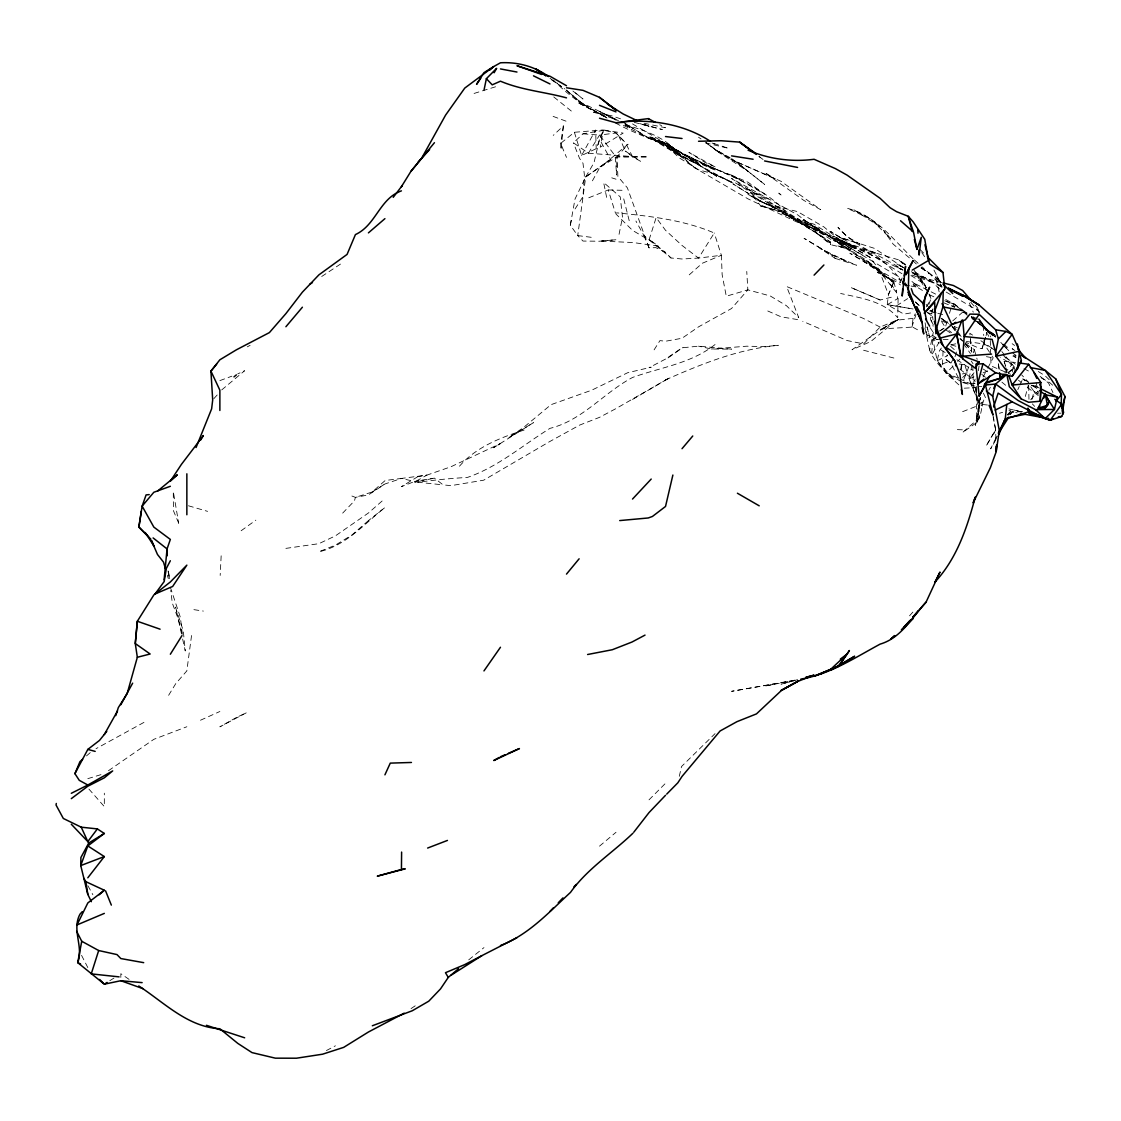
<?xml version="1.0" encoding="UTF-8"?>
<svg xmlns="http://www.w3.org/2000/svg" width="1121" height="1121" viewBox="0 0 1121 1121"><rect width="100%" height="100%" fill="white"/><g stroke="black" fill="none" stroke-linecap="round" stroke-linejoin="round"><path stroke-width="0.75" stroke-dasharray="5 3.75" d="M221.159 555.82L220.178 575.437M976.643 386.465L976.433 421.58L975.298 425.363L979.137 404.191L976.433 421.58C982.781 415.092 980.539 404.877 985.051 397.563M898.131 298.382L897.683 317.705C883.53 300.989 860.746 298.032 840.61 293.478M958.819 384.811L946.124 373.307L942.523 363.891L943.111 350.369M563.387 125.93L560.99 149.962L560.626 143.404L563.387 125.93L553.242 135.375M887.257 304.66L913.111 308.99L887.257 304.66L888.463 294.557L893.843 281.805L865.832 259.848L834.234 239.978L863.59 259.54L893.059 282.254L879.256 271.17L896.604 292.595L897.697 298.634L887.257 304.66L903.89 314.118L914.19 312.325M961.286 369.566L962.252 361.551M191.551 635.509L186.829 670.904L175.787 683.586L167.183 697.668M978.395 370.729L979.053 365.908M618.708 135.697L625.21 150.999L640.455 161.256L632.51 156.59L625.406 142.675L616.004 132.951L603.967 130.302L599.497 139.172L594.018 162.685L585.708 176.95L577.735 235.592L582.99 241.057L599.497 241.225L616.004 239.74L599.497 241.225M913.111 318.336L896.618 320.228L870.779 341.527L852.03 349.766L881.933 328.901L911.849 327.122L913.111 318.336L915.226 313.824M1012.249 372.06L1013.37 365.264L1014.351 370.42M960.641 369.496L962.07 361.537M591.215 237.302L577.735 235.592L570.323 225.237L575.003 199.048L585.708 176.95L610.567 159.462L599.497 139.172M570.323 225.237L571.248 220.291M935.517 337.407L932.868 339.257L937.156 360.794L954.447 380.215C945.255 371.233 934.157 362.321 929.617 350.032L933.317 332.32M619.058 234.317L622.505 217.25L620.235 196.876L603.644 182.513L607.078 199.594M958.469 377.903L950.846 363.246L946.124 359.673L947.147 354.839M980.553 397.282L979.137 403.91L982.472 406.012L980.048 397.871M953.004 366.189L946.124 373.307L937.156 360.794L939.412 350.789L941.36 348.042M679.298 776.307L681.526 766.512L715.044 733.638M985.695 337.323L982.066 348.589L979.137 348.239L965.629 342.255M986.088 335.655L986.858 332.306L985.905 335.557M928.833 304.548L930.976 298.48L929.617 295.089M957.138 330.919L961.131 336.51L960.627 338.542L963.934 342.353M932.952 308.807L930.388 318.756L933.134 326.267M1025.351 396.456L1028.237 385.386M1031.951 399.3L1034.01 391.467L1028.658 383.802M972.019 365.208L968.838 379.08L979.137 403.364L979.137 418.035L977.33 422.099L962.491 432.594L979.137 418.035L975.746 388.819M995.644 439.46L996.485 436.559M947.189 321.152L945.339 327.388L939.72 331.045M949.487 313.334L950.86 308.653M982.066 348.589L985.415 337.197M954.98 356.772L957.04 350.144M968.796 366.861L962.631 382.499L974.92 386.128M973.322 352.807L974.331 349.682L963.051 341.835M911.849 327.122L915.955 314.693M632.524 399.44L669.517 377.805L616.018 408.576L599.511 417.348L579.599 425.111L549.29 441.8L483.712 480.18L450.95 485.645L443.089 484.875L434.444 478.135L418.525 480.657L417.937 482.254L401.43 478.443L385.204 480.489L372.144 492.007L355.399 497.374L351.924 496.014M574.386 132.278L581.589 155.497L596.218 148.687L603.336 129.938L623.164 133.119L600.225 147.201L603.336 129.938L574.386 132.278L560.626 143.404L566.497 157.388M880.097 272.725L893.941 281.735L888.463 294.557L880.097 272.725L863.59 261.151L849.9 253.234L879.41 271.072L863.59 261.151M1017.812 389.604L1019.227 386.549M1019.928 385.007L1022.758 378.898L1027.354 381.448M993.066 416.564L995.644 429.847L986.032 446.186L995.644 429.875L993.346 416.76M993.865 433.715L995.644 429.875L995.966 441.45M996.023 437.905L990.642 448.848L998.026 435.957M988.834 390.192L990.347 387.249M899.967 282.142L902.181 277.952M983.047 376.992L986.942 369.622M987.727 368.15L993.192 357.851L990.488 353.704M592.42 180.817L600.408 166.37M581.589 155.497L595.629 129.966L596.218 148.687M975.256 379.108L973.701 381.883L979.137 403.91L982.781 401.991M950.846 363.246L953.382 358.776M939.244 341.961L931.509 355.357L932.868 339.257L941.388 339.425M926.254 306.888L929.617 301.255M603.967 130.302L582.99 133.805L573.406 142.801L588.399 153.199L599.497 135.109L616.004 132.951L625.406 142.675M588.777 197.772L608.283 189.981L615.471 213.186L617.054 212.892C650.012 216.157 683.516 219.856 714.259 233L698.537 258.096L682.03 258.993L671.003 257.984L643.874 235.522L635.929 221.047M654.104 349.85L659.933 340.616L665.524 341.232L682.03 338.262L698.537 326.87L731.551 308.513L747.847 289.863L746.754 271.436M1010.399 414.644L1012.151 411.911L1023.655 411.701M575.073 208.926L582.99 196.651L584.349 174.596L582.99 163.26L579.515 158.327L573.406 142.801M1007.751 414.994L1012.151 409.585L1022.044 412.01L1008.858 408.857M973.995 372.789L968.838 379.08L975.144 376.32M1030.731 399.791L1038.018 391.075M1004.626 373.181L1012.151 364.395L1005.957 356.674M213.831 398.698L217.222 394.928M221.734 389.912L244.658 370.715L237.75 373.896M909.537 615.807L913.111 611.828M1007.485 414.644L1012.151 409.585L1008.97 410.51M1009.853 414.322L1012.151 411.911L1017.097 412.43M342.676 513.11L354.446 500.849L355.399 497.374L368.417 494.936L384.923 483.992L401.43 478.443L426.989 475.094L450.95 466.756L500.47 443.538L493.576 447.755L533.484 422.631L508.934 437.568L523.941 427.171L551 404.681L591.846 390.136L627.69 372.718L651.161 367.212L649.017 367.688L665.524 359.07L682.03 347.832L698.537 346.151L731.551 349.135L711.401 349.009L698.537 346.151M459.484 466.196C476.621 446.382 502.783 436.644 527.262 429.091M957.6 361.438L959.898 359.07M962.631 377.553L967.339 372.789L964.2 363.162M649.017 799.833L665.524 783.285M689.247 274.841L702.236 263.281L721.378 255.28L714.259 233M952.752 320.886L962.631 312.199L967.143 313.992M86.499 755.918L90.437 752.471M382.121 501.003L368.431 512.984L335.417 535.866L318.91 543.671L285.897 548.379M1008.396 373.013L1014.771 367.478L1012.151 364.395L1000.24 357.277M829.414 242.753L830.353 241.954L814.084 230.926L829.414 242.753L830.577 244.644L850.587 249.591L836.7 245.611L847.084 248.217L830.591 237.26L798.965 222.224L782.248 212.808L817.573 230.534L798.853 222.28L764.564 198.277L735.25 182.765L797.577 221.271L783.747 211.953L797.577 220.206L814.084 231.613L798.965 222.224L814.084 228.964L830.591 239.263L853.754 247.769L870.078 257.396L880.111 270.862L900.653 282.646M599.511 846.145L616.018 832.286M881.933 328.901L898.538 319.429L880.111 330.345L896.618 320.228L880.111 327.08L863.604 343.881L847.098 340.546L802.748 321.307M936.217 337.519L933.611 339.677L939.174 343.124M468.732 959.842L483.964 947.623M1008.073 415.162L1012.151 411.911L1017.111 412.822M1008.213 372.354L1014.771 367.478M241.155 530.737L255.84 520.158M585.708 176.95L610.567 159.462M108.457 770.716L153.843 739.314L186.857 726.744M668.06 357.907L682.969 347.454M411.057 1008.592L417.937 1004.01M340.49 264.08L319.499 277.952M508.934 437.568L516.977 432.23M896.604 305.809L907.618 298.62M109.83 980.693L113.95 978.073M372.144 492.007L384.923 483.992M932.966 335.165L927.473 338.626L925.091 322.666M939.846 330.849L945.339 327.388L941.556 321.517M715.044 344.539C690.914 363.638 660.395 367.394 632.524 377.469C603.841 392.672 582.275 420.431 549.991 428.348C522.778 445.149 498.214 466.826 467.457 477.42C450.894 478.373 434.402 479.998 417.937 482.254L443.089 484.875M143.95 722.386L96 748.702M247.279 346.851L250.123 345.31M326.407 1050.545L335.417 1045.809M200.491 720.228L219.87 711.499M937.156 360.794L947.651 355.609M983.033 372.873L992.491 368.725M665.524 379.893C701.606 363.891 738.613 348.967 778.31 345.31L764.564 346.627L746.824 346.193L711.401 349.009M418.525 480.657L414.728 482.184L434.444 478.135M962.631 411.673L979.137 405.171M219.87 380.608L231.879 376.18M942.523 363.891L950.72 360.892M474.085 93.435L495.58 86.779M932.938 309.942L929.617 310.951L936.217 312.801M87.83 778.647L102.684 774.121M999.428 413.271L1002.608 412.346M794.271 680.573L781.071 684.202L797.577 679.676M880.111 299.994L850.909 287.522L880.111 299.994L892.568 296.925M962.364 373.98L967.339 372.789M794.271 680.517L731.551 691.321L796.569 679.858M950.846 344.82L955.905 343.783M771.949 684.707L764.564 686.164L794.887 680.195M964.284 388.188L975.845 387.586M643.874 235.522L649.017 247.839L655.883 247.657L665.524 252.421L671.003 257.984M1057.537 413.243L1060.928 413.187M979.151 386.591L981.842 386.591M943.097 339.467L948.212 339.579M608.283 189.981L623.15 190.318M957.348 429.623L962.631 429.833M601.276 241.057L633.351 242.57L658.517 246.13L649.017 239.46L665.524 252.421M962.631 382.499L975.074 383.466M582.99 133.805L599.497 135.109L615.135 155.819L616.634 175.016L616.928 156.842L628.054 144.203L601.024 166.721L616.928 156.842L648.05 156.884L616.928 156.842L617.895 176.459L627.382 187.866L649.017 247.839M959.142 364.031L967.437 364.815M588.399 153.199L632.51 156.59L625.21 150.999M987.419 405.017L979.179 404.106L979.151 397.366M1015.458 362.447L1004.206 361.382L1005.215 366.441M193.919 609.656L203.363 611.085M797.577 319.597L781.071 316.809L764.564 309.578M986.424 356.674L993.192 357.851M760.809 206.124L781.071 211.687L797.577 221.117L773.826 209.305L760.809 206.124L750.762 192.868L759.702 201.163L747.889 194.339L781.071 211.687L764.564 206.782M904.703 284.874L909.495 285.743M911.107 286.037L917.496 287.2L913.125 284.706L924.124 291.474M1031.334 385.386L1037.878 386.689M644.043 123.24L665.468 127.752L659.751 124.711M705.263 142.857L728.804 148.378L712.536 143.096M863.604 350.256L896.604 358.734M942.313 282.688L929.617 279.451L910.855 271.983L929.617 281.007L913.111 273.076M634.178 122.329L662.343 129.56L639.727 123.562L649.017 126.393L642.964 123.478M927.123 312.647L933.891 314.426M992.337 366.469L1010.652 374.274M835.299 258.419L856.542 265.215L830.591 254.243L804.065 238.339L830.591 254.243L847.098 261.557L819.885 248.259L835.299 258.419L830.591 254.145M937.871 313.263L944.471 315.085M951.084 344.862L957.684 346.767M188.454 505.781L207.595 511.358M611.758 177.833L616.018 179.192M943.784 302.81L954.503 307.196M712.087 143.054L715.044 144.091M944.765 300.778L954.097 304.183L946.124 301.185L955.134 306.481M553.115 116.388L566.497 121.334M814.084 228.964L797.577 222.336L748.057 198.893L694.936 167.926L677.841 153.899L666.631 146.15L682.03 157.192L651.637 138.766L665.524 143.544L649.017 138.289L622.982 125.076M625.014 124.599C646.481 131.101 665.734 137.252 680.559 155.469L668.662 144.973L699.952 165.025L682.465 156.071L665.524 144.693L682.03 153.437L698.537 163.862L684.342 154.978L649.017 136.398L669.027 144.763L649.984 136.706L672.698 150.929L698.537 164.843L683.095 156.926L733.877 183.564L707.505 171.023L731.551 181.994L715.044 174.259L698.537 169.789L679.298 157.893L665.524 144.861L649.227 137.14M937.128 339.537L926.619 334.787M941.346 285.715L910.154 274.407M620.516 118.812L611.968 115.869L593.457 112.156L616.018 119.387L578.954 101.479L566.497 90.381L583.004 104.225L566.035 89.876M954.167 326.393L957.292 327.752M764.564 203.363L781.071 210.762L757.53 199.902L764.564 203.363L733.05 184.04L749.052 193.863M951.491 305.697L954.574 307.084M963.808 311.288L966.891 312.689M941.724 320.858L950.958 325.062M929.617 294.851L933.877 296.799M958.259 378.197L946.124 372.606L961.131 381.588M959.772 378.898L974.934 385.876M649.031 137.042L682.03 153.437C660.717 141.891 637.26 135.052 616.004 123.226M905.698 264.556L898.748 259.904L863.59 249.451L877.07 253.36L847.098 242.935L814.084 228.053L835.565 239.207L830.591 237.246L855.267 246.886L835.565 239.207L817.98 230.309L797.577 214.812L731.551 178.477L767.801 202.102L781.071 208.282L816.649 231.066L863.59 251.482L903.05 270.133M748.057 189.239L770.912 200.295M914.61 271.983L942.004 287.298M901.929 273.692L863.604 250.067L836.35 238.759L847.098 246.228L896.618 275.528L899.631 278.456M963.78 312.03L966.848 313.614M973 316.781C981.59 320.186 986.802 329.084 990.768 336.945M880.111 327.08L863.408 318.434L786.634 286.528L798.741 317.649L786.438 305.697L770.267 295.972L747.847 289.863L726.282 296.224L722.148 274.771L721.378 255.28L698.537 258.096L682.03 245.443L665.524 230.309L656.135 217.6L649.017 240.09L632.51 230.366L616.018 214.069M851.764 248.918L834.402 239.88L803.449 219.632L819.633 229.343L797.577 218.833L814.084 224.27L830.591 234.695L855.127 246.97L836.35 238.759L863.59 250.908L874.828 254.663L888.435 265.859L901.214 279.858M1023.977 368.669L1031.194 372.438M1031.656 385.372L1037.654 388.511M616.256 120.283L599.511 111.455L618.82 120.858M625.392 125.104L631.487 128.326L624.453 124.179M606.335 117.425L577.399 102.375L599.511 113.487L578.688 101.633L607.007 118.055M1038.186 393.695L1034.01 391.467L1038.298 394.186M945.704 299.503L954.279 304.085L966.442 312.759M606.489 117.481C586.549 108.401 568.683 95.663 553.34 80.039M1012.88 356.016L1015.71 357.557M1041.101 377.847L1049.564 382.485L1053.488 385.946M935.629 294.108L913.125 282.688L918.211 286.794L910.925 280.6M913.111 327.346L920.621 331.48M1035.019 385.68L1039.615 388.23M731.551 158.523L748.057 171.303L720.2 153.339L706.034 142.451L715.044 149.345L730.051 157.697M904.115 268.031L896.604 263.827L903.736 267.905M668.845 144.875C705.852 170.098 753.704 177.917 785.275 211.07L781.071 208.17L765.251 203.574L797.577 211.617L823.879 226.904L847.098 246.228L863.604 255.644M893.941 281.735L877.323 272.291L896.604 281.889L900.415 284.93M995.644 350.523L984.154 344.007L962.631 340.924L959.884 338.836M870.078 257.396L847.098 244.154L853.754 247.769L833.632 240.328L879.831 270.511M932.672 335.613L935.671 337.351M632.524 123.899L682.03 153.101M903.47 267.569L874.548 248.4L839.223 237.091L830.591 231.487L847.098 241.281L839.223 237.091L860.031 244.14L847.098 236.685L837.962 227.283C855.099 247.461 881.47 255.084 902.727 269.909L896.604 266.658L902.335 270.217M798.965 222.224L830.353 241.954L830.577 244.644L815.205 231.907M940.911 349.92L945.283 352.597M910.939 275.556L923.83 283.543L926.002 287.873M1038.284 371.513L1045.164 375.801L1049.887 380.383M983.257 369.089L990.137 373.447M946.124 292.035L979.137 311.316M921.294 267.681L942.13 282.24M948.576 323.423L942.172 319.219M920.958 267.919L929.617 273.622L942.144 286.878M941.206 318.56L948.226 323.17M956.942 359.729L972.285 369.916M991.959 348.169L980.861 340.728M971.375 316.514L976.545 319.989M972.58 335.109L969.819 333.231L971.935 353.76M946.124 359.673L953.004 364.395M959.884 369.117L975.326 381.266M129.083 979.376L120.83 973.701L120.83 977.918M1005.761 357.529L1015.318 364.143M551.658 79.885L561.593 86.779L556.843 82.828M946.124 330.064L950.356 333.007M698.537 137.224L701.045 138.962M921.266 267.751L929.617 273.622L922.008 266.784M941.08 318.224L946.124 321.825L942.004 318.784M1012.151 343.713L1014.631 345.478M971.753 318.504L975.971 321.531M977.372 322.526L995.644 335.613M1038.284 395.559L1026.121 386.521M549.991 78.274L564.704 88.909M976.601 321.433L994.271 334.604M933.751 312.703L930.99 310.671L933.457 312.633M759.057 156.534L763.191 159.588L759.015 156.506M1032.777 385.47L1038.284 389.576M706.791 143.418L720.2 153.339L715.044 149.345M948.884 330.527L951.631 332.601M979.137 323.605L995.644 337.113L979.137 321.741M913.111 258.797C893.143 239.404 875.781 215.512 847.098 208.254L870.597 218.987L880.097 226.82L853.726 209.669L870.597 218.987L890.719 238.675L883.642 230.506L893.129 244.084L910.574 258.867M572.915 91.053L582.99 98.984L573.504 91.235M905.095 264.906L898.748 259.904L903.834 264.598M1013.426 355.189L1015.962 357.193M1015.962 355.455L1012.151 352.442L1016.004 356.016M1040.092 376.334L1048.569 383.06L1052.955 392.56M553.774 96.952L573.153 112.52M901.34 280.937L898.846 278.905L901.228 281.343M902.587 281.946L906.328 284.986M957.852 307L954.279 304.085L962.224 310.923M981.674 374.246L985.485 377.343M1018.499 380.215L1021.035 382.317M975.494 320.354L971.473 317.005L975.326 320.354M976.839 321.475L995.644 337.113M971.234 316.809L974.934 319.877M976.153 320.914L995.014 337.743M1025.126 380.86L1022.758 378.898L1028.658 382.387L1021.707 374.932M1001.894 382.135L1005.649 385.26M915.479 302.124L921.49 307.42M927.599 312.549L932.49 316.654M978.521 321.279L983.411 325.384L989.184 333.652L979.137 319.961M1003.771 344.119L1009.068 348.687M963.556 312.072L967.535 315.491M694.936 167.926L668.789 144.903L681.316 156.73M982.851 325.707L995.826 337.267M950.538 346.263L957.012 352.064M914.386 259.946L920.733 265.635M915.212 301.857L919.038 305.374M1002.636 344.778L1007.723 349.472L1003.127 344.778M911.443 271.632L924.138 283.361L926.198 287.761M913.111 260.983L916.319 263.967M929.617 279.619L940.197 289.582M890.004 284.019L896.618 290.325M939.16 291.866L935.46 276.831L941.626 282.8M920.061 249.507L924.881 254.341M902.419 282.562L905.978 286.233M1000.787 342.423L1004.192 345.955M1005.327 347.132L1009.881 351.84M904.913 284.005L907.029 286.219L902.377 281.133M1032.343 403.896L1034.669 406.377M926.086 304.38L929.617 308.219M952.093 326.337L957.74 332.699M958.875 333.974L961.131 336.51M970.716 302.208L979.6 312.339M88.923 789.072L104.323 806.574L104.323 793.178M965.027 343.629L971.627 351.251L970.155 336.51M975.382 305.374L977.512 307.855L979.137 313.067L977.778 309.578L979.922 312.156M1002.622 354.32L1014.281 368.543M1001.838 351.532L1004.934 355.385M955.148 330.261L951.028 325.02L954.868 330.429M956.185 331.578L961.328 338.136M965.447 343.376L971.627 351.251M923.83 283.543L914.54 271.492L927.74 292.147M914.035 270.147L924.138 283.361L926.198 287.901M978.255 318.826L983.243 325.482L988.764 336.384M954.139 326.729L956.129 329.532M963.598 343.783L970.366 353.465M979.137 318.812L989.675 333.932M935.46 276.831L941.332 285.28M921.784 252.575L924.727 256.849M971.206 361.018L973.07 363.75M930.038 327.598L932.812 331.732M989.577 352.316L984.154 344.007L983.818 337.267M87.942 885.758L92.875 894.74M933.975 270.063L941.682 285.07M81.553 955.344L87.83 967.605M933.317 324.936L930.388 318.756L932.63 316.584L932.994 319.835M983.397 393.093L986.242 399.216M928.931 293.94L930.976 298.48M969.287 379.346L979.488 404.289L977.33 422.099L979.137 403.364L978.058 398.487M969.357 303.006L973.266 312.184M936.89 276.004L941.374 286.752M905.474 282.73L906.749 285.827M170.35 587.236L180.411 617.461L182.443 635.341L175.451 607.148L183.269 630.731L185.273 650.951L181.896 635.705M1005.579 366.091L1004.206 361.382L1005.509 366.217M974.331 349.682L977.162 359.421M167.309 575.227L168.304 578.632M1005.943 367.828L1007.247 372.662M927.109 327.22L929.617 336.945L927.123 326.898M893.843 281.805L896.604 292.595M623.738 198.893L629.329 221.187M975.901 388.735L976.615 391.986M181.518 634.01L178.141 618.778L172.298 603.084L170.742 590.403M1036.126 382.611L1038.354 392.77M929.617 350.032L924.755 327.234M1005.565 368.122L1006.588 373.181M168.052 570.883L169.257 578.856M998.363 363.61L999.456 371.724M998.545 364.465L999.442 371.331M169.369 578.646L168.388 570.645L169.369 578.997M983.243 325.482L983.734 335.585M990.277 340.476L991.034 366.091M1028.686 385.54L1028.966 399.412M972.874 365.796L973.294 388.412M368.417 520.62L351.91 534.983L335.403 545.142L318.896 551.77C345.8 545.871 364.227 523.913 384.923 507.547L368.417 520.62M417.937 476.593L401.43 486.654L417.769 480.222L426.989 475.094L417.937 476.593M236.377 717.51L219.87 726.814L246.62 712.648L236.377 717.51M731.551 175.198L702.054 163.806L715.044 168.907L685.057 154.572L698.537 161.564L740.252 179.878L731.551 175.198L748.057 182.275L764.564 194.115L731.551 175.198M715.044 169.958L698.537 163.021L684.342 154.978L715.044 169.958M775.059 178.842L731.551 159.63L715.044 149.611L737.254 162.559L731.551 159.63L781.071 181.336L820.684 209.683L803.785 200.379L764.564 172.452L775.059 178.842M819.661 229.329L797.577 219.758L781.071 210.019L800.912 221.103L819.661 229.329M715.044 166.889L704.759 162.251L688.897 152.344L715.044 166.889M781.071 194.998L778.787 193.12L781.071 194.998M648.148 137.757L624.761 123.254L648.148 137.757M715.044 175.128L699.518 165.291L716.683 176.319L715.044 175.128M1014.897 350.565L1012.151 348.659L1014.869 350.551M764.564 184.362L737.1 162.643L764.564 184.362M879.13 270.119L865.832 259.848L880.097 272.235L879.13 270.119M178.673 523.171L173.419 510.686L173.293 491.559L178.673 523.171"/><path stroke-width="1.5" d="M401.43 869.49L405.242 868.845L377.301 876.16L401.43 869.49L401.612 852.072M922.065 327.57L923.732 333.974L922.079 322.666L908.29 292.525L908.837 268.199L913.111 260.534L905.964 274.799L908.837 268.199M936.581 327.991L942.873 306.902L943.209 291.516M1061.125 406.377L1061.489 394.452L1055.744 378.926L1045.164 370.364L1021.777 355.343M1006.924 374.862L1009.306 386.675L1021.161 398.88L1028.658 402.271L1040.204 401.22L1040.863 382.541L1028.658 364.297L1018.751 362.91M142.129 982.627L120.83 980.721L104.323 984.182L77.727 962.631C83.809 946.713 71.436 929.898 79.997 914.161L82.267 911.667M1005.845 375.227L995.644 384.069L992.716 396.245L999.315 430.548L996.233 451.399L996.625 444.939M902.671 289.106L902.195 296.028L905.558 266.308L904.171 275.906M1040.204 401.22L1041.143 387.348L1039.699 384.377M1062.834 407.918L1062.596 411.407L1064.95 396.456L1055.744 378.926M164.114 579.739L167.057 548.926L170.35 539.425L153.843 527.108L142.143 506.132L146.094 494.907L149.191 494.599M923.676 309.69L925.021 296.603L929.617 287.214L922.891 303.146L926.507 320.116M1006.784 404.457L1005.243 419.156L998.839 434.528M984.322 384.825L983.986 387.824L979.137 396.091L975.873 364.087M977.302 364.017L982.991 363.75L995.644 372.831L1012.151 376.334L1017.378 368.977L1019.592 351.195L1012.151 334.366L979.137 305.066L966.568 296.981L948.478 288.363L966.568 296.981M903.022 283.893L903.708 279.101M141.316 511.204L138.878 527.08L148.49 536.777M56.302 803.463L56.05 805.046L63.322 818.47L81.244 827.186L97.373 828.909L104.323 833.463L87.816 845.935L80.754 865.58L87.816 894.418L91.362 901.676M76.634 931.285L81.735 941.262L77.727 962.631L80.614 964.06M1005.705 369.692L995.994 356.24L995.644 352.709L998.349 338.934L995.644 329.784L979.137 314.314L969.945 314.09L965.307 319.863L951.855 324.544L938.823 335.347M991.553 354.082L963.149 356.142L979.137 361.943L975.256 368.206L962.631 358.734L964.172 336.496L962.771 320.172M483.964 90.381L486.374 78.68L496.645 68.339L494.109 72.753M1041.087 388.959L1057.285 397.086L1054.455 409.445L1045.164 418.581L1012.151 401.836L998.138 393.121L993.612 406.965M672.88 475.038L665.524 506.454L652.436 516.459L648.218 517.972L619.717 520.578M1062.133 408.17L1064.95 396.456M170.35 560.752L166.37 568.389L164.156 581.575L155.048 593.99L172.648 586.479L186.857 565.138L170.35 581.967L153.843 594.943L137.337 621.258L135.277 643.524L137.337 657.27L127.149 693.619L118.336 707.589L115.757 715.632M995.644 372.831L977.624 384.153L982.991 363.75M1043.833 398.067L1045.164 393.569L1049.088 401.822L1047.476 405.424L1045.164 407.918L1038.13 408.142L1045.164 393.569L1047.476 405.424L1038.13 408.142L1039.882 405.914M81.735 941.262L98.676 950.538L91.249 973.883L119.092 976.867M914.358 239.46L916.964 249.394L921.28 237.26L919.136 255.084L918.87 250.039M996.093 452.001L990.361 467.751L973.154 502.839L975.228 497.121C967.171 527.599 956.844 558.58 934.97 582.065L939.987 572.074L926.058 602.159L912.802 617.377M934.41 311.834L941.514 292.833M940.197 338.038L956.689 333.946L961.187 357.263L946.124 347.44L956.689 333.946L962.042 320.074M71.31 798.642L87.816 786.227L104.323 777.82L112.689 770.912L87.816 785.022L79.269 780.328L74.925 773.658L79.941 761.663L82.562 759.365M196.063 447.517L211.631 408.843L212.696 399.945L210.93 371.121L219.87 359.785L236.377 349.822L269.39 332.601L285.897 313.614L302.404 292.147L318.91 274.855L347.076 254.411L355.427 234.583C376.124 225.083 379.444 198.613 401.43 190.864M993.809 388.258L995.644 384.069L1018.218 400.575L1035.51 409.655L1045.164 418.581M384.923 774.835L390.276 763.121L411.449 762.462M998.601 433.21L1005.243 419.156L1028.658 411.827L1043.511 416.97L1029.232 413.285L1028.069 408.24M1017.378 368.977L1021.385 360.64L1017.364 343.895M1029.162 409.81L1029.232 413.285L1050.307 420.179L1061.671 416.48L1063.619 412.486L1061.671 404.233L1054.791 399.314M998.321 433.224L1005.243 419.156L1000.745 429.735L1008.648 417.39M979.137 396.091L989.633 376.039M74.925 773.658L87.83 749.403L99.503 740.406L106.761 731.41M104.323 833.463L88.769 842.992L80.894 857.509L80.754 865.58L104.323 856.57L87.816 845.935M120.83 704.731L132.656 683.151M104.323 734.521L117.509 710.952M1012.151 376.334L1021.385 360.64M200.631 440.049L203.363 435.565L181.392 464.416L170.35 481.203L177.3 474.814L157.753 490.928M943.293 291.362L944.779 288.952L942.985 272.487L927.305 256.765M170.35 654.23L181.966 635.621M548.589 76.578C534.731 66.447 517.552 61.823 500.47 62.79L493.646 66.601L464.781 88.069L445.598 115.099L421.552 158.397L410.931 171.331L401.43 186.675L402.341 185.427L393.219 197.324M1045.164 407.918L1049.088 401.822M926.058 602.159C911.976 617.419 901.396 637.905 880.111 644.127C854.706 657.789 829.918 674.394 800.87 679.088M480.727 78.204L476.565 84.341L483.964 72.655L493.646 66.601L489.765 70.091M458.573 968.628L448.274 977.414L440.511 988.904L428.783 1001.179L412.318 1010.736L372.326 1025.771M979.137 314.314L964.172 336.496L992.155 339.397L995.644 352.709M483.964 670.919L500.47 647.251M410.931 171.331L434.444 142.689M1050.307 420.179L1061.671 404.233L1062.736 414.238M632.973 833.183C612.318 853.025 587.25 868.817 570.491 892.4C548.926 912.256 528.509 934.886 500.47 945.535M97.373 828.909L87.816 841.591L88.769 842.992M87.816 877.799L104.323 856.57M633.813 832.174L649.017 812.585L665.524 795.307M1028.658 364.297L1012.165 385.021L1021.161 398.88M1056.08 401.192L1061.489 394.452L1045.164 370.364L1030.241 367.534M216.661 364.115L210.93 371.121L219.87 390.192L219.87 410.468M566.497 574.092L579.123 558.804M944.779 288.952L924.25 313.305L934.662 302.166L935.881 333.764M285.897 326.743L302.404 307.21M682.03 448.694L692.764 435.999M909.453 621.076L901.368 629.82M912.746 617.223L918.239 610.777M1003.561 374.442L1000.338 378.211L984.588 383.774M910.602 619.913L903.974 627.522L913.111 618.428L905.726 625.294M417.937 162.405L429.623 149.569M632.524 499.055L651.203 479.059M549.991 911.359L553.522 907.688M558.244 902.797L562.952 897.907M814.084 275.135L823.907 264.99M666.715 794.116L677.813 782.836L682.03 776.419L720.074 730.99L736.945 721.672L756.465 713.895L781.617 690.298L798.474 680.965L781.071 690.508L797.577 681.484L814.084 675.122L805.831 677.392L812.431 675.571M573.868 886.879L576.334 884.427M998.349 338.934L1005.929 331.438L1012.151 334.366L995.994 356.24L1019.592 351.195M894.628 635.607L890.929 639.054L894.852 635.593M99.138 894.81L104.323 890.242L85.883 881.681L83.837 878.275M368.417 232.874L384.923 218.651M233.967 376.894L236.377 374.876M977.624 384.153L983.818 379.066M104.323 890.242L87.83 902.937L76.999 924.937L104.337 913.391M840.316 659.148L847.098 654.075L849.424 650.516L838.732 666.084L830.591 670.148L854.65 656.219L838.732 666.084L814.084 676.229L838.732 666.084L847.098 654.075L830.591 669.405L819.983 674.324M1005.593 374.302L1000.338 378.211L985.653 382.457M404.191 1013.16L368.417 1032.021L343.699 1047.364L322.554 1054.202L296.462 1058.21L275.374 1058.168L252.001 1052.605L237.792 1043.385L219.87 1028.77C187.487 1026.92 164.367 1002.636 138.766 985.962M976.966 363.372L979.137 361.943M309.648 284.384L312.465 282.548M104.323 984.182L107.07 982.43M450.95 975.284L481.918 955.624L516.921 937.717M912.186 270.133L928.468 260.478L924.741 239.263L913.111 221.804L908.262 216.297L896.604 211.701L890.074 207.735L880.111 198.305L847.084 175.128L835.327 168.57L814.084 159.28C791.832 162.195 768.642 159.084 748.057 150.172M499.139 757.502L493.8 760.528L519.429 748.562L508.374 753.34M955.891 322.288L951.855 324.544L942.046 303.567M1045.164 418.469L1050.097 420.305L1053.081 418.679M645.023 635.103L631.992 642.025L612.318 649.732L587.6 654.51M481.918 955.624L464.584 964.677L445.471 972.706L448.274 977.414M71.31 793.29L87.816 785.022M995.196 410.076L1012.151 401.836M500.47 756.745L505.207 754.699M427.633 848.051L447.447 840.428M170.35 486.29L153.843 492.259L142.143 506.132L138.878 527.08L150.887 539.201M137.337 657.27L150.13 654.005L135.277 643.524L137.337 621.258L160.093 629.189M1007.275 417.797L1025.351 414.28M599.511 118.223L616.018 122.764L648.302 118.616L655.449 122.427M622.393 121.881C652.646 119.078 684.833 124.501 710.546 141.4M984.588 385.035L995.644 384.069M1040.863 382.541L1012.165 385.021L1008.76 375.549M1058.364 416.69L1061.671 416.48M616.018 122.764L624.271 122.329M1035.51 409.655L1054.455 409.445L1045.164 394.718L1039.657 390.598M698.537 141.274L721.055 140.728L739.622 142.115L754.517 152.582M665.524 136.538L682.03 138.5M753.116 159.238L731.551 155.875M566.483 87.774L582.99 90.353L599.497 97.345L616.004 110.236L599.497 97.345M995.644 329.784L1005.929 331.438M764.564 160.948L797.577 167.435M143.698 962.659L120.83 958.553L117.004 954.588L98.676 950.538M1020.404 413.439L1045.164 418.035M942.873 306.902L962.631 310.615M500.47 68.927L516.977 72.038M1045.164 394.718L1057.285 397.086M943.896 283.095L953.411 285.519L962.631 290.493L971.136 300.414M87.83 749.403L95.173 751.392M566.497 97.863C544.54 91.88 521.783 90.212 500.47 81.188L492.217 84.846L486.374 78.68M206.446 1025.295L244.658 1037.794M541.737 74.49L516.977 65.747L549.991 76.256L566.497 85.728M120.83 980.721L143.026 988.68M599.511 105.332L616.018 111.904M636.896 120.564L623.248 114.02L607.428 104.085M533.484 75.836L549.991 83.949M949.123 289.232L962.631 296.028L948.618 288.293M737.408 493.226L759.211 505.823M962.631 295.173L979.137 305.066L966.274 297.149M942.985 272.487L929.617 263.981L924.965 244.77M545.801 75.513L536.062 69.054L545.983 75.948M1021.651 355.301L1025.715 358.145L1017.952 349.276M756.255 154.446L739.622 142.115L748.057 148.392M153.101 537.926L167.057 548.926L167.253 555.75M986.284 390.851L992.716 396.245M900.527 220.753L913.111 231.739M922.891 303.146L913.111 293.898L911.303 288.672M942.873 283.991L952.752 293.548M99.615 979.446L103.146 983.005M71.31 824.243L87.816 841.591L81.244 827.186M648.302 118.616L649.017 119.387M1048.121 418.161L1050.097 420.305M940.701 342.423L954.812 360.948L959.87 373.91L962.407 394.424L961.258 389.407M946.124 348.799L954.812 360.948L955.961 365.964M908.416 294.445L913.111 301.283L907.379 287.368M145.226 532.517L153.843 545.829L151.475 540.532M962.631 358.734L960.347 355.119L956.689 333.946M925.582 318.939L929.617 326.183M1033.898 372.466L1036.799 378.422M935.517 329.56L942.817 345.002L934.325 321.321M908.29 292.525L922.079 322.666L920.089 312.815L916.67 306.734L917.917 311.54M989.072 405.34L993.052 415.106L985.051 383.522M151.545 540.728L157.472 554.461L163.512 562.139L165.432 568.739M105.542 890.803L111.343 905.109M912.172 231.192L908.262 216.297L913.559 232.299L916.964 249.394M1027.915 408.408L1028.658 411.827M85.883 881.681L87.816 894.418M999.68 373.335L1000.338 378.211L999.666 373.055M917.833 229.833L918.001 233.196M996.093 446.424L996.233 451.399M186.857 473.805L186.857 514.763"/></g></svg>
